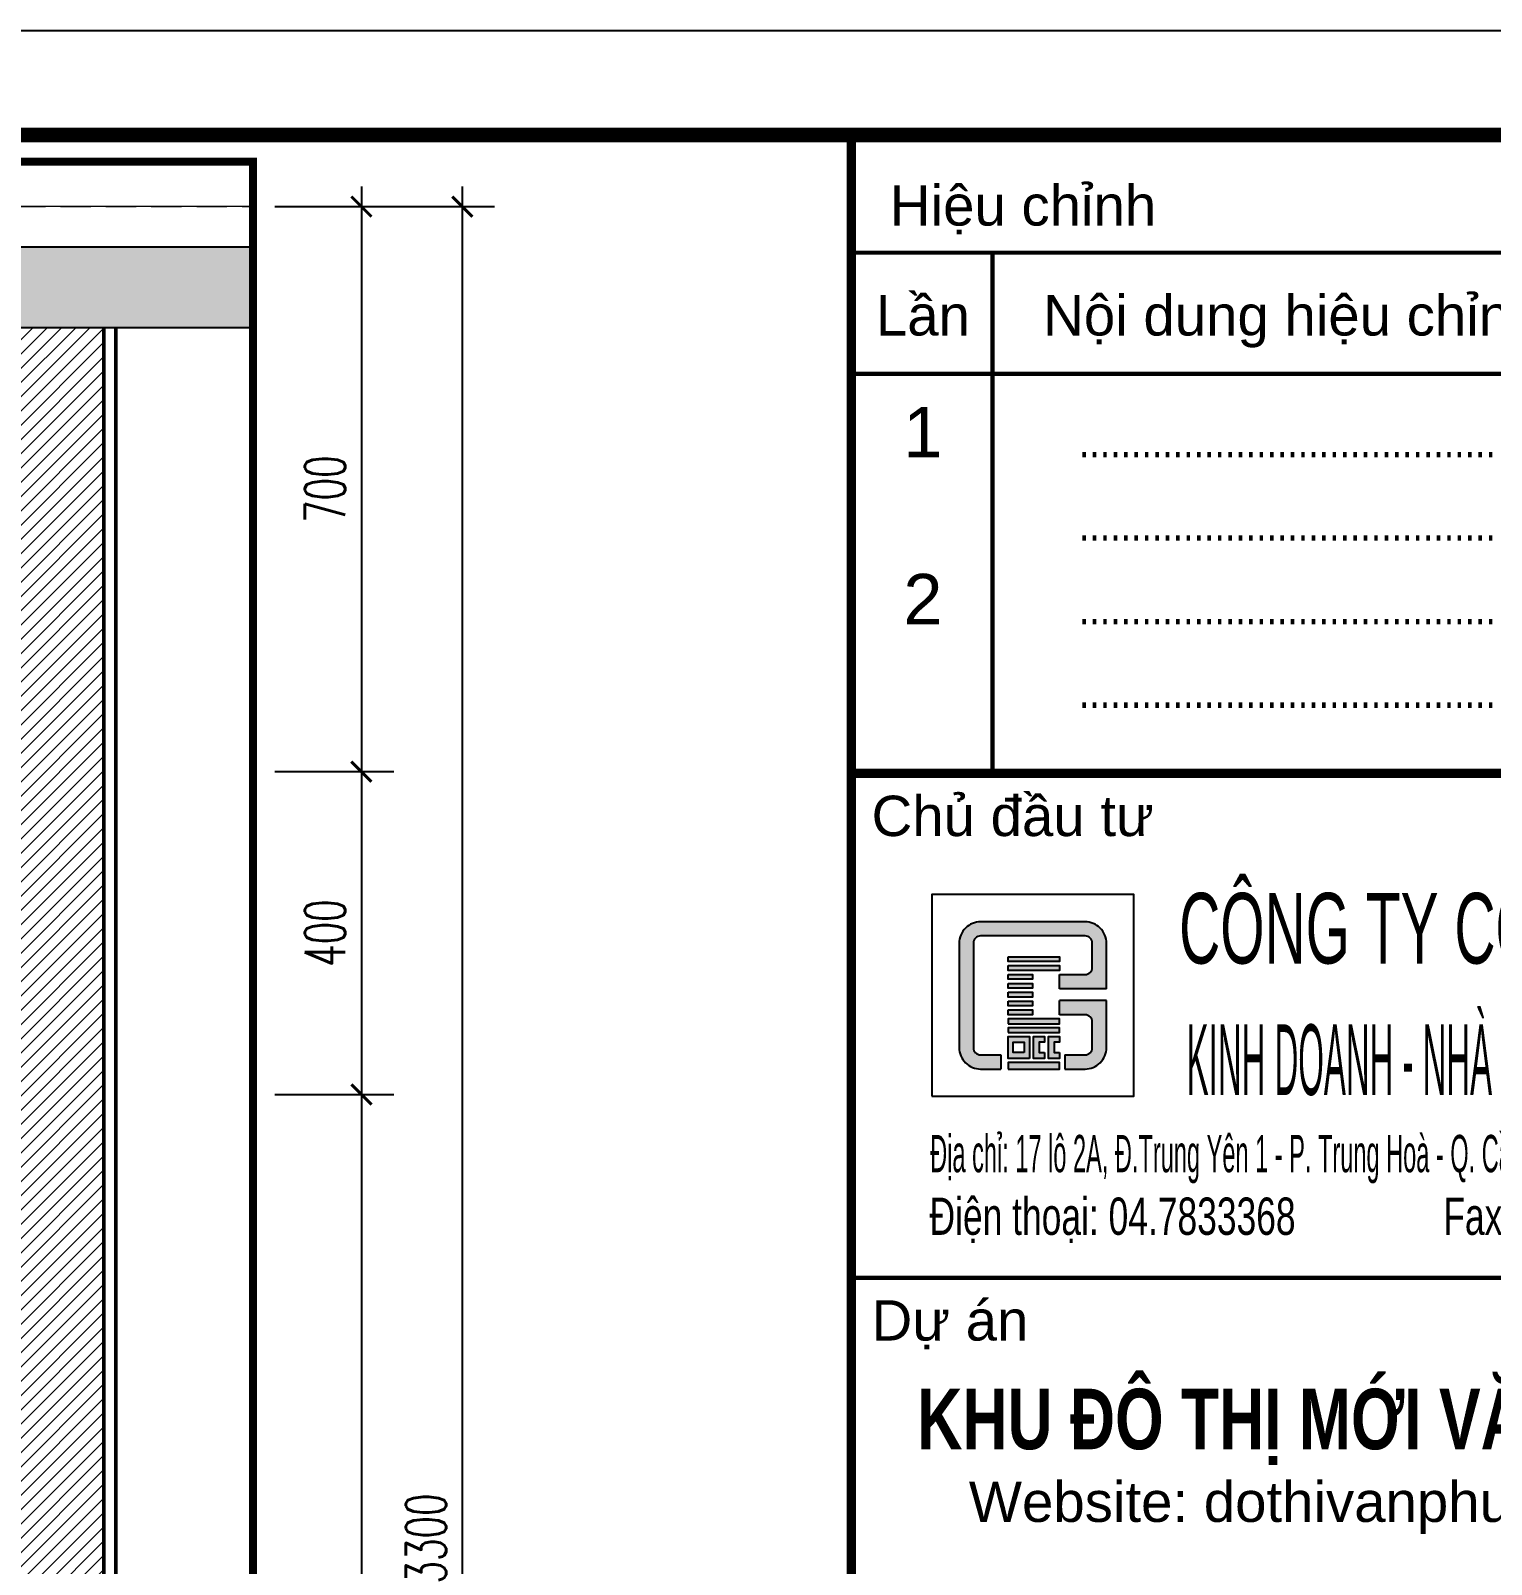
# Model space of a CAD drawing. Header units: millimetres. Extents: x -229618 to 2906, y -178063 to 96806.
# Drawn here: x -118221 to -116412, y -50901 to -49001 of the extents above; entities that cross this region are included whole.
import ezdxf
from ezdxf.enums import TextEntityAlignment as Align

# ---------------------------------------------------------------- set-up
doc = ezdxf.new("R2010")
doc.units = ezdxf.units.MM
doc.header["$LTSCALE"] = 200
doc.header["$MEASUREMENT"] = 0
doc.header["$PDMODE"] = 3
doc.header["$PDSIZE"] = 50
doc.linetypes.add('DASHED2', pattern=[0.375, 0.25, -0.125])
doc.layers.get('0').update_dxf_attribs({"color": 95, "linetype": 'CONTINUOUS'})
doc.layers.get('DEFPOINTS').update_dxf_attribs({"linetype": 'CONTINUOUS'})
for name, color, linetype, lineweight in [('A-Wall', 1, 'CONTINUOUS', 50), ('hatch', 250, 'CONTINUOUS', 5), ('khuat', 8, 'DASHED2', 15), ('thay', 7, 'CONTINUOUS', 18)]:
    doc.layers.add(name, color=color, linetype=linetype, lineweight=lineweight)
for name, color, linetype in [('DIM', 251, 'CONTINUOUS'), ('KHUNGTEN', 7, 'CONTINUOUS'), ('TUONG', 30, 'CONTINUOUS')]:
    doc.layers.add(name, color=color, linetype=linetype)
doc.layers.add('in', color=203, linetype='CONTINUOUS', lineweight=5, plot=False)
doc.styles.add('Aria H B iso', font='Vharialb_0.ttf')
doc.styles.add('Arial iso', font='vnarial_0.ttf')
doc.styles.add('Arial N  iso', font='vnarialn_0.ttf')
doc.styles.add('khung', font='Vhcentn_0.ttf')
doc.styles.add('NHO2', font='vncc-rms.shx', dxfattribs={"width": 0.65})
doc.styles.add('Scale', font='vnsimli.shx', dxfattribs={"width": 0.65, "bigfont": 'bigfont.shx'})
doc.dimstyles.new('Scale', dxfattribs={"dimscale": 75, "dimtxt": 2, "dimasz": 1, "dimexe": 1.6, "dimexo": 0, "dimgap": 0.8, "dimtad": 1, "dimdec": 0, "dimzin": 0, "dimdsep": 46, "dimtxsty": 'Scale', "dimblk": 'ARCHTICK', "dimcen": 0.1, "dimdle": 1, "dimclrd": 256, "dimclre": 256, "dimclrt": 3, "dimadec": 0, "dimazin": 0, "dimtfac": 1, "dimtdec": 0, "dimtix": 1, "dimtmove": 2, "dimatfit": 3, "dimldrblk": 'ARCHTICK', "dimfxl": 0, "dimtolj": 1, "dimtzin": 0, "dimarcsym": 0})

# ---------------------------------------------------------------- blocks, each defined once
blk = doc.blocks.new('_ArchTick')
at = {"color": 0, "linetype": 'ByBlock', "const_width": 0.15}
blk.add_lwpolyline([(-0.5, -0.5), (0.5, 0.5)], dxfattribs=at)
blk = doc.blocks.new('*D1036')
at = {"layer": 'DEFPOINTS', "color": 0}
for p in [(-117918.9, -49218.5), (-117918.9, -49918.5), (-117811.6, -49918.5)]:
    blk.add_point(p, dxfattribs=at)
at = {"layer": 'DIM', "lineweight": -2}
for p, q in [((-117811.6, -49193.5), (-117811.6, -49943.5)), ((-117918.9, -49218.5), (-117771.6, -49218.5)), ((-117918.9, -49918.5), (-117771.6, -49918.5))]:
    blk.add_line(p, q, dxfattribs=at)
at = {"layer": 'DIM', "lineweight": -2, "xscale": 25, "yscale": 25, "zscale": 25}
for p, rotation in [((-117811.6, -49218.5), 90), ((-117811.6, -49918.5), 270)]:
    blk.add_blockref('_ArchTick', p, dxfattribs=dict(at, rotation=rotation))
at = {"layer": 'DIM', "color": 3, "insert": (-117856.6, -49568.5), "char_height": 50, "attachment_point": 5, "rotation": 90, "style": 'Scale'}
blk.add_mtext('\\A1;700', dxfattribs=at)
blk = doc.blocks.new('*D1037')
at = {"layer": 'DEFPOINTS', "color": 0}
for p in [(-117918.9, -49918.5), (-117918.9, -50318.5), (-117811.6, -50318.5)]:
    blk.add_point(p, dxfattribs=at)
at = {"layer": 'DIM', "lineweight": -2}
for p, q in [((-117811.6, -49893.5), (-117811.6, -50343.5)), ((-117918.9, -49918.5), (-117771.6, -49918.5)), ((-117918.9, -50318.5), (-117771.6, -50318.5))]:
    blk.add_line(p, q, dxfattribs=at)
at = {"layer": 'DIM', "lineweight": -2, "xscale": 25, "yscale": 25, "zscale": 25}
for p, rotation in [((-117811.6, -49918.5), 90), ((-117811.6, -50318.5), 270)]:
    blk.add_blockref('_ArchTick', p, dxfattribs=dict(at, rotation=rotation))
at = {"layer": 'DIM', "color": 3, "insert": (-117856.6, -50118.5), "char_height": 50, "attachment_point": 5, "rotation": 90, "style": 'Scale'}
blk.add_mtext('\\A1;400', dxfattribs=at)
blk = doc.blocks.new('*D1038')
at = {"layer": 'DEFPOINTS', "color": 0}
for p in [(-117918.9, -50318.5), (-117918.9, -52518.5), (-117811.6, -52518.5)]:
    blk.add_point(p, dxfattribs=at)
at = {"layer": 'DIM', "lineweight": -2}
for p, q in [((-117811.6, -50293.5), (-117811.6, -52543.5)), ((-117918.9, -50318.5), (-117771.6, -50318.5)), ((-117918.9, -52518.5), (-117771.6, -52518.5))]:
    blk.add_line(p, q, dxfattribs=at)
at = {"layer": 'DIM', "lineweight": -2, "xscale": 25, "yscale": 25, "zscale": 25}
for p, rotation in [((-117811.6, -50318.5), 90), ((-117811.6, -52518.5), 270)]:
    blk.add_blockref('_ArchTick', p, dxfattribs=dict(at, rotation=rotation))
at = {"layer": 'DIM', "color": 3, "insert": (-117856.6, -51418.5), "char_height": 50, "attachment_point": 5, "rotation": 90, "style": 'Scale'}
blk.add_mtext('\\A1;2200', dxfattribs=at)
blk = doc.blocks.new('*D1040')
at = {"layer": 'DEFPOINTS', "color": 0}
for p in [(-117918.9, -49218.5), (-117686.6, -49218.5), (-117918.9, -52518.5)]:
    blk.add_point(p, dxfattribs=at)
at = {"layer": 'DIM', "lineweight": -2}
for p, q in [((-117686.6, -52543.5), (-117686.6, -49193.5)), ((-117918.9, -49218.5), (-117646.6, -49218.5)), ((-117918.9, -52518.5), (-117646.6, -52518.5))]:
    blk.add_line(p, q, dxfattribs=at)
at = {"layer": 'DIM', "lineweight": -2, "xscale": 25, "yscale": 25, "zscale": 25}
for p, rotation in [((-117686.6, -49218.5), 90), ((-117686.6, -52518.5), 270)]:
    blk.add_blockref('_ArchTick', p, dxfattribs=dict(at, rotation=rotation))
at = {"layer": 'DIM', "color": 3, "insert": (-117731.6, -50868.5), "char_height": 50, "attachment_point": 5, "rotation": 90, "style": 'Scale'}
blk.add_mtext('\\A1;3300', dxfattribs=at)
blk = doc.blocks.new('LO GO NHA QUANG NINH')
at = {"layer": 'hatch', "lineweight": -2}
for points in [[(865.1, 758.6, 0.414214), (758.7, 865), (241.3, 865, 0.414214), (134.9, 758.6), (134.9, 500), (205.4, 500), (205.4, 758.6, -0.414214), (241.3, 794.5), (758.7, 794.5, -0.414214), (794.6, 758.6), (794.6, 639.5, -0.414214), (758.7, 603.6), (632.3, 603.6), (632.3, 533.1), (865.1, 533.1)], [(341.9, 205.5), (241.3, 205.5, -0.414214), (205.4, 241.4), (205.4, 500), (134.9, 500), (134.9, 241.4, 0.414214), (241.3, 135), (341.9, 135)], [(865.1, 474.4), (632.3, 474.4), (632.3, 403.9), (758.7, 403.9, -0.414214), (794.6, 368), (794.6, 241.4, -0.414214), (758.7, 205.5), (658.1, 205.5), (658.1, 135), (758.7, 135, 0.414214), (865.1, 241.4)]]:
    blk.add_hatch(color=32, dxfattribs=at).paths.add_polyline_path(points)
h = blk.add_hatch(color=32, dxfattribs=at)
h.paths.add_polyline_path([(377.5, 427.8), (498.9, 427.8), (498.9, 403.9), (377.5, 403.9)])
h.paths.add_polyline_path([(377.5, 471.7), (498.9, 471.7), (498.9, 447.9), (377.5, 447.9)])
h.paths.add_polyline_path([(377.5, 515.7), (498.9, 515.7), (498.9, 491.8), (377.5, 491.8)])
h.paths.add_polyline_path([(377.5, 559.7), (498.9, 559.7), (498.9, 535.8), (377.5, 535.8)])
h.paths.add_polyline_path([(377.5, 603.6), (498.9, 603.6), (498.9, 579.7), (377.5, 579.7)])
h.paths.add_polyline_path([(377.5, 647.6), (632.3, 647.6), (632.3, 623.7), (377.5, 623.7)])
h.paths.add_polyline_path([(377.5, 691.5), (632.3, 691.5), (632.3, 667.6), (377.5, 667.6)])
h = blk.add_hatch(color=32, dxfattribs=at)
h.paths.add_polyline_path([(377.5, 316), (632.3, 316), (632.3, 339.9), (377.5, 339.9)])
h.paths.add_polyline_path([(377.5, 359.9), (632.3, 359.9), (632.3, 383.8), (377.5, 383.8)])
h.paths.add_polyline_path([(632.3, 216.3), (632.3, 188), (577.8, 188), (577.8, 295.9), (632.3, 295.9), (632.3, 267.6), (606.1, 267.6), (606.1, 216.3)])
h.paths.add_polyline_path([(557.7, 216.3), (557.7, 188), (503.2, 188), (503.2, 295.9), (557.7, 295.9), (557.7, 267.6), (531.5, 267.6), (531.5, 216.3)])
h.paths.add_polyline_path([(457.7, 216.3), (403, 216.3), (403, 267.6), (457.7, 267.6)], flags=16)
h.paths.add_polyline_path([(483.1, 188), (377.5, 188), (377.5, 295.9), (483.1, 295.9)])
h.paths.add_polyline_path([(377.5, 135), (632.3, 135), (632.3, 167.9), (377.5, 167.9)])
for p, q in [((632.3, 533.1), (632.3, 603.6)), ((865.1, 533.1), (632.3, 533.1)), ((865.1, 474.4), (632.3, 474.4)), ((632.3, 403.9), (632.3, 474.4)), ((341.9, 205.5), (341.9, 135)), ((658.1, 205.5), (658.1, 135))]:
    blk.add_line(p, q, dxfattribs=at)
for points in [[(865.1, 533.1), (865.1, 758.6, 0.414214), (758.7, 865), (241.3, 865, 0.414214), (134.9, 758.6), (134.9, 241.4, 0.414214), (241.3, 135), (341.9, 135)], [(632.3, 603.6), (758.7, 603.6, 0.414214), (794.6, 639.5), (794.6, 758.6, 0.414214), (758.7, 794.5), (241.3, 794.5, 0.414214), (205.4, 758.6), (205.4, 241.4, 0.414214), (241.3, 205.5), (341.9, 205.5)], [(658.1, 135), (758.7, 135, 0.414214), (865.1, 241.4), (865.1, 474.4)], [(658.1, 205.5), (758.7, 205.5, 0.414214), (794.6, 241.4), (794.6, 368, 0.414214), (758.7, 403.9), (632.3, 403.9)]]:
    blk.add_lwpolyline(points, format="xyb", dxfattribs=at)
for points in [[(377.5, 691.5), (632.3, 691.5), (632.3, 667.6), (377.5, 667.6)], [(377.5, 647.6), (632.3, 647.6), (632.3, 623.7), (377.5, 623.7)], [(377.5, 603.6), (498.9, 603.6), (498.9, 579.7), (377.5, 579.7)], [(377.5, 559.7), (498.9, 559.7), (498.9, 535.8), (377.5, 535.8)], [(377.5, 515.7), (498.9, 515.7), (498.9, 491.8), (377.5, 491.8)], [(377.5, 471.7), (498.9, 471.7), (498.9, 447.9), (377.5, 447.9)], [(377.5, 427.8), (498.9, 427.8), (498.9, 403.9), (377.5, 403.9)], [(377.5, 359.9), (632.3, 359.9), (632.3, 383.8), (377.5, 383.8)], [(377.5, 316), (632.3, 316), (632.3, 339.9), (377.5, 339.9)], [(483.1, 188), (377.5, 188), (377.5, 295.9), (483.1, 295.9)], [(457.7, 216.3), (403, 216.3), (403, 267.6), (457.7, 267.6)], [(377.5, 135), (632.3, 135), (632.3, 167.9), (377.5, 167.9)]]:
    blk.add_lwpolyline(points, close=True, dxfattribs=at)
for points in [[(557.7, 216.3), (557.7, 188), (503.2, 188), (503.2, 295.9), (557.7, 295.9), (557.7, 267.6), (531.5, 267.6), (531.5, 216.3), (557.7, 216.3)], [(632.3, 216.3), (632.3, 188), (577.8, 188), (577.8, 295.9), (632.3, 295.9), (632.3, 267.6), (606.1, 267.6), (606.1, 216.3), (632.3, 216.3)]]:
    blk.add_lwpolyline(points, dxfattribs=at)
at = {"layer": 'thay', "lineweight": -2}
blk.add_lwpolyline([(0, 0), (1000, 0), (1000, 1000), (0, 1000)], close=True, dxfattribs=at)
blk = doc.blocks.new('KhungA3')
at = {"layer": 'DEFPOINTS', "color": 8}
blk.add_lwpolyline([(-3.738, 3.813), (416.305, 3.813), (416.305, 300.813), (-3.738, 300.813)], close=True, dxfattribs=at)
at = {"layer": 'KHUNGTEN', "color": 4}
for points, const_width in [([(7.542, 8.987), (411.131, 8.987), (411.131, 295.639), (7.542, 295.639)], 0.724), ([(365.131, 295.639), (411.131, 295.639), (411.131, 8.987), (365.131, 8.987)], 0.466)]:
    blk.add_lwpolyline(points, close=True, dxfattribs=dict(at, const_width=const_width))
at = {"layer": 'KHUNGTEN', "color": 8, "const_width": 0.207}
for points in [[(365.131, 289.813), (411.131, 289.813)], [(372.131, 289.813), (372.131, 264.008)], [(365.131, 283.813), (411.131, 283.813)], [(365.131, 239.008), (411.131, 239.008)]]:
    blk.add_lwpolyline(points, dxfattribs=at)
at = {"layer": 'KHUNGTEN', "color": 4, "const_width": 0.466}
blk.add_lwpolyline([(365.131, 264.008), (411.131, 264.008)], dxfattribs=at)
at = {"layer": 'KHUNGTEN'}
blk.add_lwpolyline([(369.131, 248.008), (379.131, 248.008), (379.131, 258.008), (369.131, 258.008)], close=True, dxfattribs=at)
at = {"layer": 'DIM', "linetype": 'Continuous', "xscale": 0.009999999999999998, "yscale": 0.009999999999999998, "zscale": 0.009999999999999992}
blk.add_blockref('LO GO NHA QUANG NINH', (369.131, 248.008), dxfattribs=at)
at = {"layer": 'KHUNGTEN', "color": 8, "style": 'Arial iso'}
for s, height, width, p in [('HiÖu chØnh', 2, 1, (367.047, 291.156)), ('Chñ ®Çu t\xad', 2, 1, (366.139, 260.904)), ('§iÖn tho¹i: 04.7833368', 1.84793, 0.679517, (369.013, 241.142)), ('Dù ¸n', 2, 1, (366.139, 235.904)), ('Website: dothivanphu.com', 2, 1, (370.958, 226.917))]:
    blk.add_text(s, height=height, dxfattribs=dict(at, width=width)).set_placement(p)
at = {"layer": 'KHUNGTEN', "color": 8, "style": 'Arial iso', "width": 1}
for s, p in [('LÇn', (368.684, 286.709)), ('Néi dung hiÖu chØnh', (386.99, 286.709))]:
    blk.add_text(s, height=2, dxfattribs=at).set_placement(p, align=Align.MIDDLE_CENTER)
at = {"layer": 'KHUNGTEN', "color": 8}
for s, height, style, width, p in [('1', 2.5, 'Arial N  iso', 1, (368.684, 279.674)), ('........................................', 1.73801, 'NHO2', 0.8, (386.746, 279.674)), ('........................................', 1.73801, 'NHO2', 0.8, (386.746, 275.535)), ('2', 2.5, 'Arial N  iso', 1, (368.684, 271.395)), ('........................................', 1.73801, 'NHO2', 0.8, (386.746, 271.395)), ('........................................', 1.73801, 'NHO2', 0.8, (386.746, 267.256))]:
    blk.add_text(s, height=height, dxfattribs=dict(at, style=style, width=width)).set_placement(p, align=Align.CENTER)
at = {"layer": 'KHUNGTEN', "style": 'khung'}
for s, width, p, p2 in [('c«ng ty cæ phÇn', 0.567651, (381.381, 254.586), (407.881, 254.586)), ('KINH DOANH - NHµ QU¶NG NINH', 0.310766, (381.758, 248.071), (407.764, 248.071))]:
    blk.add_text(s, height=3.5, dxfattribs=dict(at, width=width)).set_placement(p, p2, align=Align.FIT)
at = {"layer": 'KHUNGTEN', "color": 8, "style": 'Arial iso', "width": 0.452509}
blk.add_text('§Þa chØ: 17 l« 2A, §.Trung Yªn 1 - P. Trung Hoµ - Q. CÇu GiÊy - TP. Hµ Néi', height=1.84793, dxfattribs=at).set_placement((369.044, 244.246), (407.998, 244.246), align=Align.FIT)
at = {"layer": 'KHUNGTEN', "color": 8, "style": 'Arial iso', "width": 0.679517}
blk.add_text('Fax : 04.7833369', height=1.84793, dxfattribs=at).set_placement((408.126, 241.142), align=Align.RIGHT)
at = {"layer": 'KHUNGTEN', "color": 7, "style": 'Aria H B iso', "width": 0.742905}
blk.add_text('KHU §¤ THÞ MíI V¡N PHó', height=3, dxfattribs=at).set_placement((368.405, 230.517), (408.189, 230.517), align=Align.FIT)

msp = doc.modelspace()

# ---------------------------------------------------------------- hatches: boundary and pattern name
at = {"layer": 'hatch', "linetype": 'Continuous'}
h = msp.add_hatch(dxfattribs=at)
h.set_pattern_fill('BT', color=256, scale=100, style=0)
h.set_pattern_definition([(0, (83.29, 12.83), (0, 100), [0, -100]), (0, (12.65, 56.06), (0, 100), [0, -100]), (0, (15.78, 38.46), (0, 100), [0, -100]), (0, (51, 46.67), (0, 100), [0, -100]), (0, (32.02, 75.43), (0, 100), [0, -100]), (0, (26.93, 62.72), (0, 100), [0, -100]), (0, (35.94, 84.04), (0, 100), [0, -100]), (0, (22.04, 92.45), (0, 100), [0, -100]), (0, (41.22, 70.54), (0, 100), [0, -100]), (0, (9.13, 70.93), (0, 100), [0, -100]), (0, (73.12, 71.32), (0, 100), [0, -100]), (0, (87.6, 74.06), (0, 100), [0, -100]), (0, (80.16, 63.89), (0, 100), [0, -100]), (0, (82.32, 50.2), (0, 100), [0, -100]), (0, (56.29, 62.13), (0, 100), [0, -100]), (0, (55.51, 34.55), (0, 100), [0, -100]), (0, (55.51, 25.94), (0, 100), [0, -100]), (0, (8.15, 23.98), (0, 100), [0, -100]), (0, (47.68, 35.72), (0, 100), [0, -100]), (0, (48.07, 2.46), (0, 100), [0, -100]), (0, (37.31, 23.79), (0, 100), [0, -100]), (0, (38.09, 14), (0, 100), [0, -100]), (0, (25.17, 6.77), (0, 100), [0, -100]), (0, (31.83, 20.07), (0, 100), [0, -100]), (0, (27.13, 24.18), (0, 100), [0, -100]), (45, (79.99, 21.105), (0, 100.00003), [8, -133.4214]), (135, (85.65, 26.76), (-100.00003, 0), [8, -133.4214]), (270, (79.99, 32.42), (100, -2e-14), [11.3137, -88.6863]), (180, (76.52, 22.38), (-1e-14, -100), [12, -88]), (270, (64.52, 22.38), (100, -2e-14), [12, -88]), (45, (64.52, 10.38), (0, 100.00003), [16.9706, -124.4508]), (90, (39.51, 29.29), (-100, 6e-15), [16.8, -83.2]), (180, (39.51, 46.09), (-1e-14, -100), [16.8, -83.2]), (315, (22.714, 46.095), (100.00003, -2e-14), [23.7588, -117.6626]), (135, (25.28, 11.31), (-100.00003, 0), [7, -134.4214]), (225, (20.33, 16.26), (-1e-14, -100.00003), [7, -134.4214]), (0, (15.38, 11.31), (0, 100), [9.8995, -90.1005]), (0, (61.83, 78.92), (0, 100), [13.75, -86.25]), (90, (75.58, 78.92), (-100, 6e-15), [13.75, -86.25]), (225, (75.584, 92.67), (-1e-14, -100.00003), [19.4454, -121.9759]), (270, (50.27, 80.91), (100, -2e-14), [12.5, -87.5]), (0, (50.27, 68.41), (0, 100), [12.5, -87.5]), (135, (62.77, 68.41), (-100.00003, 0), [17.6777, -123.7437]), (45, (56.63, 84.76), (0, 100.00003), [8.5, -132.9214]), (135, (62.64, 90.77), (-100.00003, 0), [8.5, -132.9214]), (270, (56.63, 96.78), (100, -2e-14), [12.0208, -87.9792]), (135, (17.366, 77.56), (-100.00003, 0), [14.1421, -127.2792]), (0, (7.37, 77.56), (0, 100), [10, -90]), (270, (7.37, 87.56), (100, -2e-14), [10, -90]), (45, (0, 0), (-49.497475, 49.497475), []), (45, (35, 0), (-49.497475, 49.497475), [])])
h.paths.add_polyline_path([(-117946, -49268.5), (-117946, -49368.5), (-120640.7, -49368.5), (-120860.7, -49268.5)])
h = msp.add_hatch(dxfattribs=at)
h.set_pattern_fill('ANSI31', color=256, scale=100, style=0)
h.set_pattern_definition([(45, (-285883.295, -7199.217), (-8.8388348, 8.8388348), [])])
h.paths.add_polyline_path([(-118240.7, -52518.5), (-118130.7, -52518.5), (-118130.7, -52568.5), (-118240.7, -52568.5)])
h.paths.add_polyline_path([(-118240.7, -49368.5), (-118130.7, -49368.5), (-118130.7, -52518.5), (-118240.7, -52518.5)])

# ---------------------------------------------------------------- linework, layer by layer
at = {"layer": 'A-Wall', "linetype": 'Continuous', "lineweight": 50}
msp.add_line((-118130.7, -49368.5), (-118130.7, -52568.5), dxfattribs=at)
at = {"layer": 'hatch', "color": 251, "linetype": 'DASHED2', "ltscale": 0.75}
msp.add_line((-120940.7, -49218.5), (-117946, -49218.5), dxfattribs=at)
at = {"layer": 'hatch', "linetype": 'Continuous', "lineweight": 50}
msp.add_line((-118115.7, -49368.5), (-118115.7, -52568.5), dxfattribs=at)
at = {"layer": 'in'}
msp.add_lwpolyline([(-126426.6, -49000.5), (-115925.5, -49000.5), (-115925.5, -56425.5), (-126426.6, -56425.5)], close=True, dxfattribs=at)
at = {"layer": 'khuat', "color": 5, "const_width": 10}
msp.add_lwpolyline([(-121002.2, -49362.8), (-121002.2, -52745.1), (-118146, -52745.1, 0.414214), (-117946, -52545.1), (-117946, -49162.8), (-120802.2, -49162.8, 0.414214)], format="xyb", close=True, dxfattribs=at)
at = {"layer": 'thay', "linetype": 'Continuous'}
msp.add_line((-117946, -49218.5), (-120640.7, -49218.5), dxfattribs=at)
at = {"layer": 'TUONG', "color": 2, "linetype": 'Continuous', "lineweight": -3}
for p, q in [((-120860.7, -49268.5), (-117946, -49268.5)), ((-117946, -49368.5), (-120640.7, -49368.5))]:
    msp.add_line(p, q, dxfattribs=at)

# ---------------------------------------------------------------- block references
at = {"layer": 'thay', "xscale": 25, "yscale": 25, "zscale": 25.00000000000003}
msp.add_blockref('KhungA3', (-126333.1, -56520.9), dxfattribs=at)

# ---------------------------------------------------------------- dimensions: what is measured, and where the dimension line sits
at = {"layer": 'DIM'}
for base, p1, p2, picture, middle in [((-117811.6, -49918.5), (-117918.9, -49218.5), (-117918.9, -49918.5), '*D1036', (-117856.6, -49568.5)), ((-117686.6, -49218.5), (-117918.9, -52518.5), (-117918.9, -49218.5), '*D1040', (-117731.6, -50868.5)), ((-117811.6, -50318.5), (-117918.9, -49918.5), (-117918.9, -50318.5), '*D1037', (-117856.6, -50118.5)), ((-117811.6, -52518.5), (-117918.9, -50318.5), (-117918.9, -52518.5), '*D1038', (-117856.6, -51418.5))]:
    dim = msp.add_linear_dim(base=base, p1=p1, p2=p2, angle=90, dimstyle='Scale', override={"dimscale": 25}, dxfattribs=at)
    dim.commit()
    dim.dimension.update_dxf_attribs({"geometry": picture, "text_midpoint": middle})

doc.saveas('drawing.dxf')
